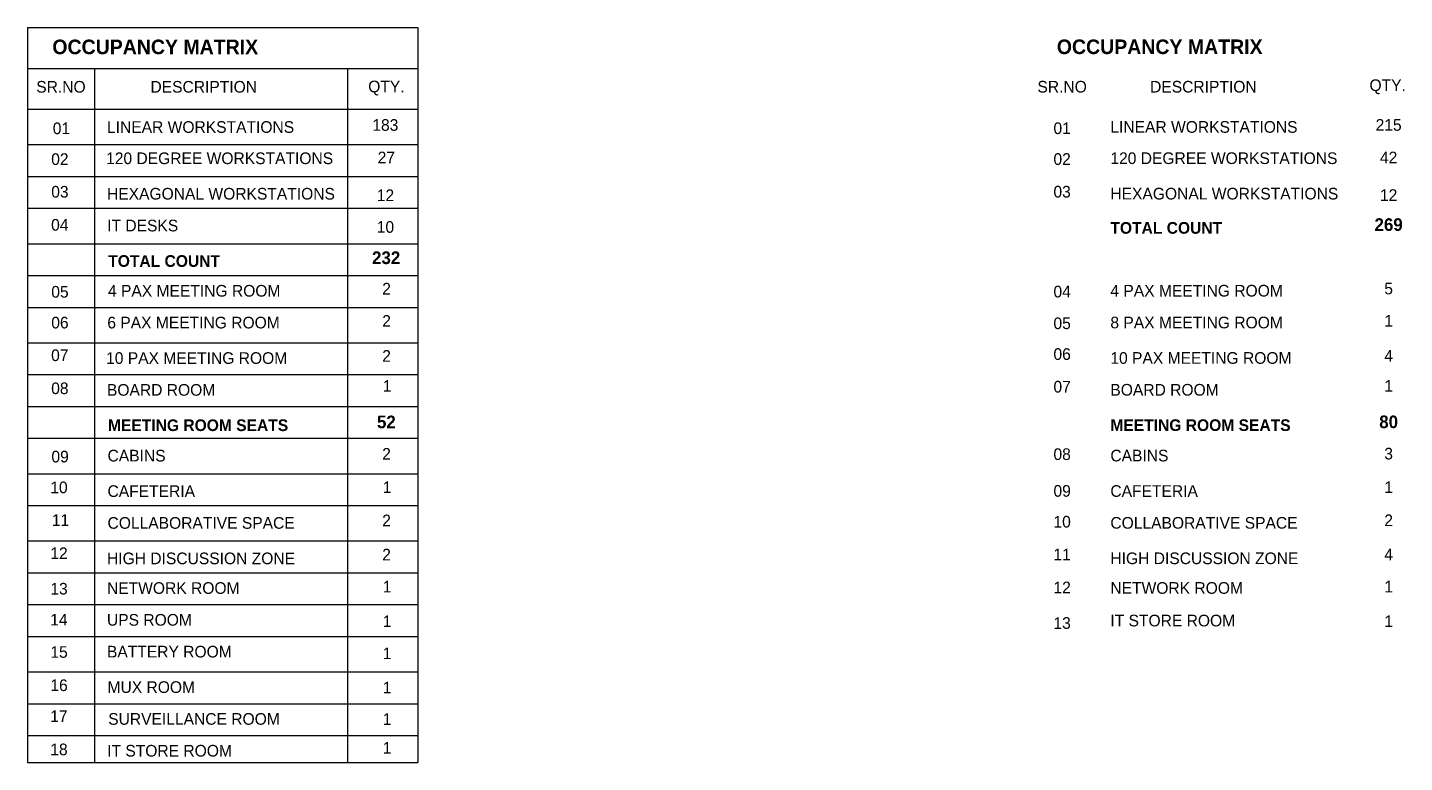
# Model space of a CAD drawing. Header units: millimetres. Extents: x -81374 to 485233, y -39075 to 157313.
# Drawn here: x 471066 to 485233, y 103437 to 111002 of the extents above; entities that cross this region are included whole.
import ezdxf

# ---------------------------------------------------------------- set-up
doc = ezdxf.new("R2010")
doc.units = ezdxf.units.MM
doc.layers.add('001-TEXT', color=250, linetype='Continuous')
doc.layers.add('DW SC', color=8, linetype='Continuous', lineweight=25)
doc.styles.add('Herbalife_Third Floor - Furniture Layout - 210201$0$CG', font='GOTHIC.TTF')
doc.styles.add('MtXpl_Century_Gothic', font='GOTHICB.TTF')

msp = doc.modelspace()

# ---------------------------------------------------------------- linework, layer by layer
at = {"layer": 'DW SC', "color": 252, "true_color": 0x939598}
for p, q in [((471066, 111002.4), (475083.3, 111002.4)), ((471066, 111002.4), (471066, 103436.9, 0)), ((475083.3, 111002.4), (475083.3, 103436.9, 0)), ((471066, 110582.1), (475083.3, 110582.1)), ((471753.5, 110582.1), (471753.5, 103436.9, 0)), ((474358.4, 110582.1), (474358.4, 103436.9, 0)), ((471066, 110161.8), (475083.3, 110161.8)), ((471066, 109796.8), (475083.3, 109796.8)), ((471066, 109469.3), (475083.3, 109469.3)), ((471066, 109141.8), (475083.3, 109141.8)), ((471066, 108776.9), (475083.3, 108776.9)), ((471066, 108449.4), (475083.3, 108449.4)), ((471066, 108121.9), (475083.3, 108121.9)), ((471066, 107756.9), (475083.3, 107756.9)), ((471066, 107429.5), (475083.3, 107429.5)), ((471066, 107102), (475083.3, 107102)), ((471066, 106774.5), (475083.3, 106774.5)), ((471066, 106409.5), (475083.3, 106409.5)), ((471066, 106082), (475083.3, 106082)), ((471066, 105717.1), (475083.3, 105717.1)), ((471066, 105389.6), (475083.3, 105389.6)), ((471066, 105062.1), (475083.3, 105062.1)), ((471066, 104734.6), (475083.3, 104734.6)), ((471066, 104369.6), (475083.3, 104369.6)), ((471066, 104042.2), (475083.3, 104042.2)), ((471066, 103714.7), (475083.3, 103714.7)), ((471066, 103436.9, 0), (475083.3, 103436.9, 0))]:
    msp.add_line(p, q, dxfattribs=at)

# ---------------------------------------------------------------- texts
at = {"layer": '001-TEXT', "color": 252, "linetype": 'Continuous', "true_color": 0x939598}
for s, height, style, p in [('OCCUPANCY MATRIX', 150, 'MtXpl_Century_Gothic', (471321.3, 110728.1)), ('SR.NO', 120, 'Herbalife_Third Floor - Furniture Layout - 210201$0$CG', (471155.6, 110332.2)), ('DESCRIPTION', 120, 'Herbalife_Third Floor - Furniture Layout - 210201$0$CG', (472330.7, 110332.2)), ('QTY.', 120, 'Herbalife_Third Floor - Furniture Layout - 210201$0$CG', (474571.2, 110335.4)), ('01', 120, 'Herbalife_Third Floor - Furniture Layout - 210201$0$CG', (471325.6, 109904.8)), ('LINEAR WORKSTATIONS', 120, 'Herbalife_Third Floor - Furniture Layout - 210201$0$CG', (471883.6, 109918.3)), ('183', 120, 'Herbalife_Third Floor - Furniture Layout - 210201$0$CG', (474613.6, 109939.1, 0)), ('02', 120, 'Herbalife_Third Floor - Furniture Layout - 210201$0$CG', (471309.6, 109587.6)), ('120 DEGREE WORKSTATIONS', 120, 'Herbalife_Third Floor - Furniture Layout - 210201$0$CG', (471874.4, 109596.5)), ('27', 120, 'Herbalife_Third Floor - Furniture Layout - 210201$0$CG', (474668.3, 109604.3, 0)), ('03', 120, 'Herbalife_Third Floor - Furniture Layout - 210201$0$CG', (471309.8, 109251.7)), ('HEXAGONAL WORKSTATIONS', 120, 'Herbalife_Third Floor - Furniture Layout - 210201$0$CG', (471883.7, 109231.4)), ('12', 120, 'Herbalife_Third Floor - Furniture Layout - 210201$0$CG', (474659.8, 109215.6, 0)), ('04', 120, 'Herbalife_Third Floor - Furniture Layout - 210201$0$CG', (471308.8, 108911.2)), ('IT DESKS', 120, 'Herbalife_Third Floor - Furniture Layout - 210201$0$CG', (471885.3, 108903.9)), ('10', 120, 'Herbalife_Third Floor - Furniture Layout - 210201$0$CG', (474659.4, 108889.7, 0)), ('232', 130, 'MtXpl_Century_Gothic', (474610.9, 108567.8, 0)), ('TOTAL COUNT', 120, 'MtXpl_Century_Gothic', (471896.3, 108538.9)), ('05', 120, 'Herbalife_Third Floor - Furniture Layout - 210201$0$CG', (471310.2, 108222)), ('4 PAX MEETING ROOM', 120, 'Herbalife_Third Floor - Furniture Layout - 210201$0$CG', (471893.9, 108232.4)), ('2', 120, 'Herbalife_Third Floor - Furniture Layout - 210201$0$CG', (474715.4, 108253.7, 0)), ('06', 120, 'Herbalife_Third Floor - Furniture Layout - 210201$0$CG', (471310.2, 107904.9)), ('6 PAX MEETING ROOM', 120, 'Herbalife_Third Floor - Furniture Layout - 210201$0$CG', (471886.9, 107904.9)), ('2', 120, 'Herbalife_Third Floor - Furniture Layout - 210201$0$CG', (474715.4, 107922.1, 0)), ('07', 120, 'Herbalife_Third Floor - Furniture Layout - 210201$0$CG', (471308.8, 107569)), ('2', 120, 'Herbalife_Third Floor - Furniture Layout - 210201$0$CG', (474715.4, 107561.6, 0)), ('10 PAX MEETING ROOM', 120, 'Herbalife_Third Floor - Furniture Layout - 210201$0$CG', (471874.4, 107539.9)), ('08', 120, 'Herbalife_Third Floor - Furniture Layout - 210201$0$CG', (471309.4, 107228.5)), ('BOARD ROOM', 120, 'Herbalife_Third Floor - Furniture Layout - 210201$0$CG', (471883.2, 107212.4)), ('1', 120, 'Herbalife_Third Floor - Furniture Layout - 210201$0$CG', (474722, 107253.1, 0)), ('MEETING ROOM SEATS', 120, 'MtXpl_Century_Gothic', (471893.6, 106848.5)), ('52', 130, 'MtXpl_Century_Gothic', (474661.4, 106877.4, 0)), ('09', 120, 'Herbalife_Third Floor - Furniture Layout - 210201$0$CG', (471311.8, 106525.6)), ('CABINS', 120, 'Herbalife_Third Floor - Furniture Layout - 210201$0$CG', (471889.1, 106535.3)), ('2', 120, 'Herbalife_Third Floor - Furniture Layout - 210201$0$CG', (474715.4, 106553.8, 0)), ('10', 120, 'Herbalife_Third Floor - Furniture Layout - 210201$0$CG', (471300, 106208.5)), ('CAFETERIA', 120, 'Herbalife_Third Floor - Furniture Layout - 210201$0$CG', (471889.1, 106170.3)), ('1', 120, 'Herbalife_Third Floor - Furniture Layout - 210201$0$CG', (474722, 106210.7, 0)), ('11', 120, 'Herbalife_Third Floor - Furniture Layout - 210201$0$CG', (471316.4, 105872.6)), ('2', 120, 'Herbalife_Third Floor - Furniture Layout - 210201$0$CG', (474715.4, 105868.2, 0)), ('COLLABORATIVE SPACE', 120, 'Herbalife_Third Floor - Furniture Layout - 210201$0$CG', (471889.1, 105842.8)), ('12', 120, 'Herbalife_Third Floor - Furniture Layout - 210201$0$CG', (471300.4, 105530.6)), ('HIGH DISCUSSION ZONE', 120, 'Herbalife_Third Floor - Furniture Layout - 210201$0$CG', (471883.7, 105477.8)), ('2', 120, 'Herbalife_Third Floor - Furniture Layout - 210201$0$CG', (474715.4, 105516.5, 0)), ('13', 120, 'Herbalife_Third Floor - Furniture Layout - 210201$0$CG', (471300.6, 105165.6)), ('NETWORK ROOM', 120, 'Herbalife_Third Floor - Furniture Layout - 210201$0$CG', (471883.5, 105172.5)), ('1', 120, 'Herbalife_Third Floor - Furniture Layout - 210201$0$CG', (474722, 105187.2, 0)), ('14', 120, 'Herbalife_Third Floor - Furniture Layout - 210201$0$CG', (471299.6, 104846.9)), ('UPS ROOM', 120, 'Herbalife_Third Floor - Furniture Layout - 210201$0$CG', (471883.2, 104845.1)), ('1', 120, 'Herbalife_Third Floor - Furniture Layout - 210201$0$CG', (474722, 104830.6, 0)), ('15', 120, 'Herbalife_Third Floor - Furniture Layout - 210201$0$CG', (471301, 104514.1)), ('BATTERY ROOM', 120, 'Herbalife_Third Floor - Furniture Layout - 210201$0$CG', (471883.2, 104517.6)), ('1', 120, 'Herbalife_Third Floor - Furniture Layout - 210201$0$CG', (474722, 104500.4, 0)), ('16', 120, 'Herbalife_Third Floor - Furniture Layout - 210201$0$CG', (471301, 104172.1)), ('MUX ROOM', 120, 'Herbalife_Third Floor - Furniture Layout - 210201$0$CG', (471889, 104152.6)), ('1', 120, 'Herbalife_Third Floor - Furniture Layout - 210201$0$CG', (474722, 104148.4, 0)), ('17', 120, 'Herbalife_Third Floor - Furniture Layout - 210201$0$CG', (471299.6, 103853.5)), ('SURVEILLANCE ROOM', 120, 'Herbalife_Third Floor - Furniture Layout - 210201$0$CG', (471896, 103825.1)), ('1', 120, 'Herbalife_Third Floor - Furniture Layout - 210201$0$CG', (474722, 103824.3, 0)), ('18', 120, 'Herbalife_Third Floor - Furniture Layout - 210201$0$CG', (471300.2, 103511.5)), ('IT STORE ROOM', 120, 'Herbalife_Third Floor - Furniture Layout - 210201$0$CG', (471885.3, 103497.6)), ('1', 120, 'Herbalife_Third Floor - Furniture Layout - 210201$0$CG', (474722, 103527.9, 0))]:
    msp.add_text(s, height=height, rotation=360, dxfattribs=dict(at, style=style)).set_placement(p)
at = {"layer": '001-TEXT', "insert": (482715.1, 110803.1), "char_height": 200, "width": 3231.186, "attachment_point": 5, "style": 'Herbalife_Third Floor - Furniture Layout - 210201$0$CG'}
msp.add_mtext('{\\fCentury Gothic|b1|i0|c0|p34;\\H0.75x;\\C0;OCCUPANCY MATRIX}', dxfattribs=at)
at = {"layer": '001-TEXT', "color": 0, "width": 3231.186, "attachment_point": 5, "style": 'Herbalife_Third Floor - Furniture Layout - 210201$0$CG'}
for s, insert, char_height in [('SR.NO', (481711.3, 110392.2), 120), ('DESCRIPTION', (483164.5, 110392.2), 120), ('QTY.', (485060.9, 110392.2), 120), ('01', (481711.3, 109964.8), 120), ('\\pxql;LINEAR WORKSTATIONS', (483823.2, 109978.3), 120), ('215', (485070.6, 109999.1, 0), 120), ('02', (481711.3, 109647.6), 120), ('\\pxql;120 DEGREE WORKSTATIONS', (483823.2, 109656.5), 120), ('42', (485070.6, 109664.3, 0), 120), ('03', (481711.3, 109311.7), 120), ('\\pxql;HEXAGONAL WORKSTATIONS', (483823.2, 109291.4), 120), ('12', (485070.6, 109277.2, 0), 120), ('\\pxql;{\\fCentury Gothic|b1|i0|c0|p34;TOTAL COUNT}', (483823.2, 108939), 120), ('{\\fCentury Gothic|b1|i0|c0|p34;269}', (485070.6, 108972.9, 0), 130), ('04', (481711.3, 108283.5), 120), ('\\pxql;4 PAX MEETING ROOM', (483823.2, 108292.4), 120), ('5', (485070.6, 108315.2, 0), 120), ('05', (481711.3, 107957.3), 120), ('\\pxql;8 PAX MEETING ROOM', (483823.2, 107964.9), 120), ('1', (485070.6, 107983.6, 0), 120), ('06', (481711.3, 107640.1), 120), ('4', (485070.6, 107623.1, 0), 120), ('\\pxql;10 PAX MEETING ROOM', (483823.2, 107599.9), 120), ('07', (481711.3, 107304.3), 120), ('\\pxql;BOARD ROOM', (483823.2, 107272.4), 120), ('1', (485070.6, 107313.1, 0), 120), ('\\pxql;{\\fCentury Gothic|b1|i0|c0|p34;MEETING ROOM SEATS}', (483823.2, 106908.5), 120), ('{\\fCentury Gothic|b1|i0|c0|p34;80}', (485070.6, 106942.4, 0), 130), ('08', (481711.3, 106609.8), 120), ('\\pxql;CABINS', (483823.2, 106595.3), 120), ('3', (485070.6, 106615.3, 0), 120), ('09', (481711.3, 106231.7), 120), ('\\pxql;CAFETERIA', (483823.2, 106230.3), 120), ('1', (485070.6, 106270.7, 0), 120), ('10', (481711.3, 105914.5), 120), ('2', (485070.6, 105929.7, 0), 120), ('\\pxql;COLLABORATIVE SPACE', (483823.2, 105902.8), 120), ('11', (481711.3, 105578.7), 120), ('\\pxql;HIGH DISCUSSION ZONE', (483823.2, 105537.8), 120), ('4', (485070.6, 105578, 0), 120), ('12', (481711.3, 105238.2), 120), ('\\pxql;NETWORK ROOM', (483823.2, 105232.5), 120), ('1', (485070.6, 105247.2, 0), 120), ('13', (481711.3, 104871.7), 120), ('\\pxql;IT STORE ROOM', (483823.2, 104897), 120), ('1', (485070.6, 104890.6, 0), 120)]:
    msp.add_mtext(s, dxfattribs=dict(at, insert=insert, char_height=char_height))

doc.saveas('drawing.dxf')
